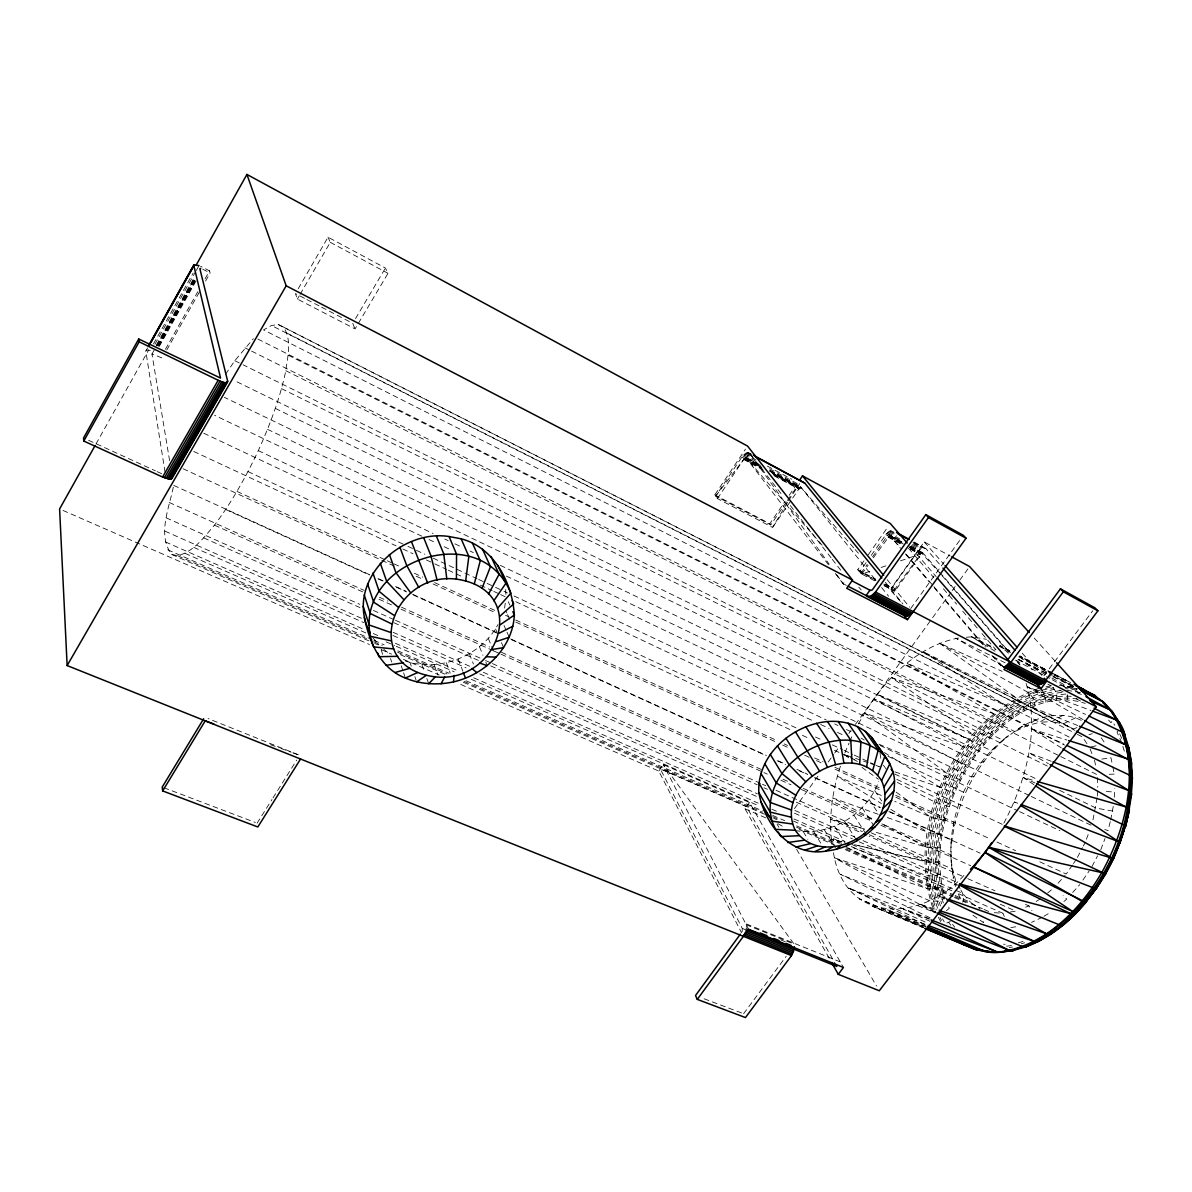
<?xml version="1.0" encoding="UTF-8"?>
<svg xmlns="http://www.w3.org/2000/svg" width="1192" height="1192" viewBox="0 0 1192 1192"><rect width="100%" height="100%" fill="white"/><g stroke="black" fill="none" stroke-linecap="round" stroke-linejoin="round"><path stroke-width="0.75" stroke-dasharray="5 3.75" d="M955.686 886.476C940.235 831.912 962.808 769.272 1008.402 735.777C975.89 762.999 955.448 803.587 951.395 845.664M173.287 487.126C169.16 508.224 156.971 535.417 171.812 554.489L177.623 555.71C193.804 551.747 204.115 537.07 214.471 525.15C231.904 502.085 245.999 476.725 258.306 450.621C269.928 424.918 279.986 398.366 285.827 370.727C287.644 356.512 292.174 339.824 283.383 327.025L278.183 324.522L271.478 325.52L263.536 329.886L1069.522 737.267M833.476 852.742L834.355 857.793L929.909 900.884L938.596 901.212L945.047 897.799C930.803 849.106 947.193 796.122 975.503 755.668C999.552 722.188 1041.808 688.946 1085.256 703.414M1039.484 688.112C954.36 718.582 902.806 827.412 934.379 912.372L935.884 912.848C903.223 826.771 959.605 708.57 1050.793 686.994M169.592 460.604L151.95 353.935L162.246 358.032L161.829 355.663M1045.906 702.118L1045.548 696.59L1042.076 690.093C958.279 719.864 907.544 825.832 936.271 909.839M165.047 472.107L145.796 351.133L146.75 349.956L151.295 350.731M1110.646 819.932L1113.358 805.911M1114.311 797.254L1114.758 788.478M1026.103 683.433C1039.99 730.651 1025.895 781.609 1003.441 823.91M1097.087 797.791L1092.915 820.245M1097.281 796.077L1097.862 790.952M505.244 603.152L504.603 607.905L506.853 612.912M1056.648 700.077L1056.306 692.552L1052.462 686.667M1067.153 699.674L1067.719 693.953M1110.214 821.705L1108.053 830.541L1104.761 829.528M742.214 931.176L742.258 928.389L660.293 768.914L746.535 806.716L835.935 964.864M840.434 766.173C832.314 791.19 828.38 818.144 832.016 844.308M1100.782 849.717L1105.029 838.527M1086.389 839.257L1089.011 832.374M795.049 830.496C829.826 836.888 867.031 814.359 878.742 781.237M844.875 752.837L849.091 743.048M849.792 741.409L852.608 734.883M742.02 931.682L741.484 932.606L658.803 771.075L459.635 683.955M1077.389 857.421L1082.515 847.601M1083.379 845.962L1085.092 842.684M1092.036 866.435L1097.594 855.796M405.265 660.979C439.416 672.452 480.793 656.39 497.928 624.623M858.449 723.917C879.83 684.685 913.608 646.392 959.307 637.839M145.796 351.133L147.599 347.9M95.971 444.005L148.717 349.822M153.5 343.862L193.119 273.132M154.9 344.309L195.413 272.029M196.322 270.42L199.019 265.607M156.42 344.905L193.327 279.092M151.935 354.113L155.541 347.662M156.45 346.053L193.804 279.628M157.031 345.65L194.072 279.628M157.389 345.68L194.415 279.688M157.806 345.784L194.832 279.792M157.985 345.62L194.907 279.852M158.268 345.933L195.294 279.971M158.774 346.127L194.892 281.789M159.311 346.365L197.231 278.824M165.42 349.256L197.842 291.653M205.054 278.839L209.554 270.837L200.524 266.248M166.761 350.016L200.181 290.654M205.605 281.029L210.12 272.998L209.554 270.837M298.194 288.747L328.053 237.193L385.418 268.051L387.996 273.311L355.067 328.918L297.374 299.043L295.407 293.575L305.226 298.671M297.374 299.043L299.207 295.899M300.116 294.32L330.273 242.319L328.053 237.193M355.529 318.577L385.418 268.051M787.539 502.368L772.595 527.415L717.42 498.569L714.798 494.889L745.507 449.116M788.478 500.804L799.743 483.579M257.114 823.151L271.97 799.489M272.968 797.91L296.733 760.064M786.422 501.996L770.732 524.927L715.662 496.11L741.871 457.087L747.533 452.468L749.589 453.258L781.296 493.935M717.42 498.569L745.343 456.998L758.321 463.986M822.093 545.102L746.267 458.19L749.589 453.258L829.17 564.203M225.541 374.243L234.794 360.714L253.375 338.707M769.659 470.11L800.458 486.708L772.595 527.415L769.808 523.69L785.126 501.281M789.223 495.306L797.388 483.356M787.465 500.461L796.882 486.708L772.61 473.641M1072.413 865.049L1066.244 874.034L1039.23 861.563M1073.441 863.559L1076.525 859.059M1082.887 880.068L1089.145 870.979M658.803 771.075L663.288 764.608L749.515 802.529L843.444 967.472M846.424 585.391L843.146 583.693L846.037 579.595M874.6 580.757L860.773 573.531L857.748 569.731L864.051 560.776M868.253 554.816L888.204 526.492M866.077 562.684L859.819 571.549L861.846 574.082L872.38 570.476M871.278 555.308L886.759 533.465L890.752 530.589L893.955 531.319M860.773 573.531L867.18 564.442M872.514 556.888L888.532 534.18L901.465 541.153M861.846 574.082L868.104 565.202M873.334 557.811L889.59 535.744L900.258 547.247M911.165 546.383L922.489 552.492L894.79 591.307L891.676 587.492L924.173 541.898L950.143 555.979M940.786 574.157L921.446 552.909L893.732 590.77L891.661 588.207L917.646 551.747L921.565 548.186L925.812 548.558L941.71 566.677M829.215 958.264L745.045 808.802L749.515 802.529M910.718 608.546L961.199 538.292M794.468 808.638L818.412 775.545M828.202 762.016L833.64 754.491M834.728 752.986L839.093 746.967M848.883 733.438L851.058 730.428M855.409 724.408L931.548 619.169M932.636 617.665L951.127 592.111M952.214 590.606L955.477 586.091M959.828 580.087L969.617 566.558M715.662 496.11L744.002 459.054L746.267 458.19M743.599 1013.721L786.213 956.282M1043.954 675.789L1092.736 610.796M774.502 476.04L798.819 489.122L801.441 487.915L853.889 548.096M1118.26 730.696L1117.023 732.111L1121.18 741.364M1058.094 883.183L1065.082 875.345M1072.666 892.51L1079.758 884.598M963.896 875.464C925.052 919.27 849.404 926.482 834.355 857.793L928.225 888.904L935.467 889.068L942.038 886.312M1047.619 893.061L1054.607 887.101M1063.934 901.495L1066.751 899.111L1063.115 895.505M251.572 351.118L1014.779 731.62C1033.3 717.271 1060.582 709.285 1082.351 720.907M946.418 910.703L949.249 908.349L948.042 905.339M1021.842 726.435L1002.636 740.053L243.138 364.827M995.707 747.473L991.163 750.632L234.541 380.65M1035.699 719.759L1027.266 725.615L1014.779 731.62M257.904 339.079L1027.266 725.615L1039.737 722.218L1049.571 715.96M1036.206 901.42L1042.017 897.844M1042.449 917.214L1031.527 922.399M1043.909 916.335L1051.225 911.88M1063.055 715.245L1051.851 721.622L1039.737 722.218M984.1 761.181L980.643 763.044L224.379 397.338M940.25 874.049L933.604 876.135L926.363 875.598L850.239 846.543M1075.765 717.703L1063.234 723.887L1051.851 721.622L271.478 325.52M946.806 922.966L950.307 921.52M278.183 324.522L1063.234 723.887L1073.515 728.997L1076.957 727.582M1025.627 907.201L1028.919 905.905L1031.959 910.569M939.683 861.175L934.886 862.412L927.465 862.069L854.441 844.711L924.322 860.862L869.087 836.263M881.156 567.466L886.431 565.664M900.481 560.851L919.807 554.22L908.662 548.231M1088.966 734.719L1092.274 733.646M1018.266 942.842L1024.807 940.965M1021.291 943.751L1024.613 942.798M940.309 847.84L928.21 847.676L873.378 831.569M1091.202 746.937L1098.219 745.268M1046.144 686.786L1051.135 685.802L1048.021 683.88M1042.076 690.093L1053.668 687.799M1054.741 689.2C963.315 709.18 906.635 827.457 939.311 913.102M973.864 776.513L971.391 776.946L214.605 415.293M1010.265 912.029L1015.748 911.09L998.732 903.566M1010.861 927.57L1017.998 926.422M1101.84 759.081L1110.974 757.769L1112.434 765.026M1011.501 945.554L1006.644 946.195L1007.121 944.332L1003.56 944.228M1009.222 947.461L1012.5 947.044M942.142 834.221L930.207 832.984L886.863 817.384M966.354 637.258L971.629 636.811L986.514 639.314M1059.271 685.415L1074.826 687.412L1063.845 686.13L1051.165 679.202M1060.418 690.585C967.844 703.489 907.544 829.096 941.144 912.848M1061.849 692.314C971.495 703.831 913.012 823.627 940.473 905.98M1065.886 694.042C974.847 701.596 915.665 821.884 941.65 903.759M1109.186 774.308L1114.252 774.1L1114.371 777.691M945.122 820.483L931.831 817.563L894.805 801.382M1106.37 791.518L1114.878 792.069M994.322 912.685L1002.934 913.281L1004.305 916.514M1063.845 686.13L1065.022 687.277L1075.959 688.559L1078.075 693.372L1081.457 694.385M1076.898 689.974L1066.021 688.693L1065.022 687.277M1066.825 690.302L1081.025 692.627M1071.25 696.322C1025.478 693.52 988.004 729.638 965.371 765.905C941.427 806.284 927.778 857.152 943.349 902.94M1077.866 699.093C1030.35 691.464 989.777 729.295 966.593 766.784C942.961 806.611 929.507 856.795 944.898 901.957M1112.792 811.096L1095.925 808.042L1057.498 789.313M949.219 806.79L934.826 802.097L896.92 782.176M841.895 841.746L831.152 839.257L839.392 843.489M841.895 841.776L831.152 839.257L841.567 843.236M1033.881 784.649L1023.123 777.422L1035.565 780.998M864.468 828.976L830.601 819.127L860.728 832.538M1061.327 747.891L1031.646 729.072L1066.825 740.008M935.333 912.074L920.611 904.43L938.327 910.181M960.514 780.194L947.104 773.25L864.423 713.039L963.33 746.624L975.503 755.668M848.629 757.71L844.174 754.476L861.667 760.466M863.425 761.077L868.67 762.865M870.428 763.476L879.174 766.471M894.924 771.88L940.428 787.48L954.375 793.306M984.175 744.553L977.067 737.267L891.527 677.563L993.443 713.591L1000.148 719.357L1003.366 725.302M947.089 898.753L938.372 895.669L945.077 898.872M878.132 814.255L832.657 797.925L873.185 819.277M270.495 744.672L279.077 747.801M280.805 748.427L291.101 752.197M292.83 752.822L299.699 755.326L208.093 718.567M1083.066 719.596L1027.415 686.86L1091.023 710.492M1017.73 803.214L1014.258 801.918L1017.447 803.751M1051.284 761.286L1028.979 752.867L1048.409 763.685M925.141 924.783L848.555 888.07L929.745 918.764M704.114 998.792L741.886 1013.066M163.945 787.748L255.401 822.495M924.798 924.143L887.072 909.615L925.99 926.214M929.298 919.226L903.327 909.094L930.043 921.312M1077.687 725.511L1031.11 706.841L1074.886 730.383M923.368 927.734L872.276 906.129L923.621 926.735M780.656 939.847L785.796 941.918M742.258 928.389L745.67 929.775M840.286 961.914L745.7 923.681L746.445 927.406M746.117 924.739L794.081 944.124L663.288 764.608L748.576 929.238M972.702 734.54L877.267 694.325L969.022 739.278L873.915 698.84L963.33 746.624M920.611 904.43L935.973 910.897M926.035 926.914L859.328 898.828L923.636 927.138M872.276 906.129L923.293 927.644M878.891 744.166L947.104 773.25M1013.662 717.435L1010.995 711.028L1004.588 704.979L906.888 663.184L993.443 713.591M881.261 795.451L837.231 776.201L881.365 803.527M167.729 549.81L372.232 639.597M373.945 640.342L384.167 644.842M397.8 650.817L448.937 673.271M465.968 680.751L762.522 810.947M772.744 815.432L784.679 820.677M796.599 825.907L835.801 843.116M846.037 847.616L953.406 894.76M955.105 895.505L970.437 902.24L979.958 908.706M177.623 555.71L371.993 640.968M373.692 641.713L382.215 645.453M397.562 652.188L447 673.882M464.06 681.347L762.418 812.229M772.654 816.729L779.464 819.709M796.524 827.188L834.028 843.653M845.962 848.883L953.377 895.997M955.075 896.742L982.357 908.706M984.071 909.466L989.181 911.701M171.812 554.489L372.992 642.667M374.705 643.412L378.117 644.902M400.274 654.617L446.315 674.806M463.36 682.271L765.13 814.553M773.653 818.278L777.065 819.783M799.221 829.498L835.026 845.188M845.262 849.673L952.676 896.757M954.375 897.502L966.31 902.731M62.997 510.444L369.416 644.485M381.336 649.7L391.542 654.155M403.462 659.37L439.207 675.015M745.045 808.802L767.171 818.487M165.42 541.928L364.722 629.763M373.23 633.518L380.054 636.528M395.386 643.278L458.413 671.051M473.731 677.816L758.201 803.184M771.835 809.189L778.644 812.199M793.976 818.949L845.083 841.477M851.893 844.487L962.614 893.285L970.437 902.24M185.013 553.356L367.345 633.578M386.089 641.832L394.612 645.587M396.31 646.332L454.241 671.826M471.287 679.321L759.259 806.045M793.351 821.05L841.06 842.044M851.282 846.543L951.812 890.782M958.636 893.777L1002.934 913.281M193.789 547.381L363.977 622.686M392.898 635.485L466.072 667.863M479.691 673.882L757.084 796.628M794.513 813.197L852.384 838.796M859.194 841.82L956.193 884.732M848.555 888.07L926.661 922.638M164.928 531.14L362.428 618.708M393.077 632.296L469.693 666.268M483.326 672.303L757.442 793.842M794.9 810.441L854.5 836.873M863.008 840.643L956.654 882.154L960.052 888.517M166.209 517.85L359.85 604.374M373.439 610.438L393.822 619.542M395.52 620.302L483.863 659.772M485.561 660.532L490.657 662.812M492.356 663.572L760.734 783.472M762.433 784.232L765.83 785.752M776.022 790.311L864.364 829.766M871.158 832.806L952.691 869.236L956.982 885.731M203.713 537.905L359.924 607.562M393.882 622.716L478.782 660.577M490.672 665.866L757.248 784.753M764.042 787.778L767.439 789.298M796.301 802.171L862.516 831.703M869.311 834.728L966.101 877.893M967.8 878.653L994.962 890.767M1025.522 904.4L1028.919 905.905M1024.271 710.879L1022.17 704.085L1017.417 698.631L939.415 643.144L1002.174 671.349M169.189 502.458L364.171 590.383M379.428 597.252L387.907 601.081M401.466 607.19L489.629 646.958M501.504 652.307L762.597 770.047M782.95 779.21L788.031 781.505M803.289 788.389L872.812 819.738M214.471 525.15L365.393 593.109M378.952 599.218L392.526 605.327M401.004 609.157L492.579 650.4M494.278 651.16L499.359 653.454M501.057 654.214L762.21 771.82M763.908 772.595L767.305 774.115M780.864 780.224L791.041 784.813M801.218 789.387L872.44 821.467M880.918 825.281L970.795 865.764M88.566 440.28L155.407 470.84M157.076 471.6L162.082 473.894M173.749 485.412L370.176 574.931M378.639 578.776L383.72 581.1M395.58 586.494L405.742 591.128M412.507 594.212L495.485 632.028M510.727 638.972L766.426 755.475M778.287 760.883L785.051 763.968M796.912 769.361L807.073 773.995M815.537 777.854L879.89 807.178M890.052 811.812L951.007 839.585L951.171 862.621M225.69 509.491L369.475 574.991M377.939 578.85L383.019 581.16M396.549 587.313L406.695 591.947M413.46 595.032L499.746 634.323M511.577 639.731L765.338 755.326M777.169 760.72L785.632 764.564M799.162 770.732L807.625 774.591M814.389 777.676L880.366 807.729M888.83 811.573L980.182 853.189M183.121 468.769L394.239 566.066M416.202 576.183L422.951 579.297M433.083 583.961L495.574 612.763M515.838 622.105L775.932 741.975M782.697 745.089L787.763 747.414M804.645 755.207L809.711 757.531M816.475 760.645L823.225 763.759M835.041 769.212L882.333 791.011M895.848 797.239L953.272 823.702L953.883 828.112M236.999 491.417L385.627 560.002M387.311 560.776L392.377 563.116M394.075 563.89L399.141 566.23M414.339 573.248L422.773 577.137M434.603 582.59L495.395 610.647M505.542 615.325L508.91 616.89M515.674 620.004L777.452 740.783M784.202 743.897L787.584 745.462M814.598 757.933L823.046 761.822M834.877 767.276L882.154 789.104M895.669 795.332L990.254 838.974M997.004 842.088L1015.584 850.656M1031.646 729.072L1063.622 743.927M1023.123 777.422L1034.88 782.921M193.76 451.47L396.072 545.832M402.822 548.976L412.939 553.699M426.423 559.987L433.173 563.131M434.857 563.92L446.657 569.418M448.341 570.208L463.509 577.286M480.376 585.153L492.177 590.651M493.861 591.441L498.927 593.795M500.61 594.585L505.661 596.939M515.778 601.662L792.278 730.622M802.395 735.33L809.144 738.489M834.43 750.275L858.031 761.286M896.816 779.374L957.519 807.684L958.562 810.426M248.01 471.57L406.293 545.608M407.992 546.383L414.727 549.542M416.41 550.332L424.829 554.265M433.247 558.199L477.023 578.686M478.707 579.461L485.442 582.62M487.126 583.409L493.875 586.553M495.559 587.343L502.294 590.487M503.978 591.277L507.345 592.856M514.08 596.015L796.986 728.327M815.507 736.984L822.242 740.143M832.344 744.866L842.461 749.589M844.145 750.379L852.563 754.312M854.247 755.102L860.982 758.246M862.665 759.036L874.451 764.549M876.135 765.338L879.502 766.918M894.656 774.01L1002.427 824.417M203.757 433.232L422.296 536.4M429.016 539.574L435.75 542.747M444.154 546.711L450.874 549.885M506.347 576.079L813.987 721.324M820.707 724.498L829.125 728.461M837.529 732.424L844.249 735.598M887.951 756.235L965.282 793.082M1027.415 686.86L1085.554 714.44M258.306 450.621L433.068 533.495M444.839 539.067L448.192 540.661M454.912 543.85L461.647 547.039M470.035 551.032L473.403 552.626M500.297 565.366L826.294 719.968M834.698 723.946L838.065 725.541M846.469 729.534L851.505 731.918M880.068 745.477L1017.864 810.813M1019.547 811.618L1059.882 830.735M1002.844 666.537L992.727 655.54M267.53 429.314L1029.53 795.63M1031.199 796.435L1091.634 825.49M930.103 917.84L840.181 874.228L934.379 912.372L834.355 857.793M275.352 408.409L1037.442 779.553M995.022 651.219L971.629 636.811L993.353 647.405M1018.4 659.638L1046.799 673.495M1053.475 676.758L1073.515 686.532L1054.175 676.043M234.794 360.714L241.469 364.007M281.521 388.667L1047.783 766.277M1016.061 697.797L922.981 651.592L1004.588 704.979M285.827 370.727L1059.047 755.713M1060.716 756.548L1097.37 774.8L1097.757 787.361M1018.132 659.206L1051.195 675.745M1052.849 676.564L1077.642 688.976M1005.109 662.797L955.79 638.137L1003.157 666.432M1047.842 684.148L1051.135 685.802M244.911 347.796L249.903 350.284M288.181 355.186L1064.605 745.089M891.527 677.563L984.175 724.259L989.762 728.938L993.502 734.391M286.87 333.06L1075.72 733.512M1077.374 734.361L1082.366 736.88L1088.445 745.849M283.383 327.025L1073.515 728.997M202.64 269.168L210.12 272.998M847.631 847.721L926.735 888.383M999.716 646.138L1009.624 651.264M1052.566 673.45L1019.533 656.375L1052 673.987M1054.205 674.299L1069.075 681.973M864.423 713.039L956.178 760.287L967.591 767.588M306.865 299.52L319.963 306.314M321.602 307.178L349.45 321.616M875.747 579.878L859.819 571.549L875.971 580.698M883.704 584.05L891.661 588.207M1009.833 650.862L999.954 645.692L1008.953 653.633M1069.12 681.899L1019.711 656.047L1052.536 673.152M1009.818 650.847L999.954 645.692L1009.713 650.996M1054.19 674.016L1070.61 682.599M884.166 585.764L894.79 591.307M714.798 494.889L769.808 523.69M857.748 569.731L875.524 579.029M885.209 584.11L891.676 587.492M1059.852 690.198L1063.1 691.911M1076.123 698.736L1081.01 701.298M844.174 754.476L852.414 758.797M854.068 759.662L857.361 761.405M925.067 846.603L881.29 823.538L950.799 854.902L953.257 878.504M971.629 636.811L995.976 649.789M1015.465 660.174L1049.541 678.337M744.315 458.682L762.15 468.292M773.504 474.401L799.43 488.362M888.576 536.37L902.91 544.073M910.867 548.365L920.433 553.505M744.002 459.054L761.822 468.65M773.176 474.759L799.117 488.72M888.263 536.698L901.003 543.552M910.554 548.692L920.105 553.848M743.689 459.456L763.148 469.931M887.951 537.085L900.69 543.939M330.273 242.319L387.996 273.311M746.639 452.692L751.496 455.329M890.752 530.589L893.94 532.317M913.027 542.628L922.563 547.784M745.685 453.169L752.167 456.67M889.753 531.006L896.116 534.433M913.608 543.88L921.565 548.186M744.702 453.869L756.041 459.993M767.365 466.102L791.652 479.214M888.74 531.632L896.697 535.923M912.58 544.506L920.537 548.797M743.719 454.778L755.058 460.887M769.615 468.739L798.744 484.459M887.727 532.466L902.031 540.17M911.582 545.325L919.524 549.616M742.765 455.851L760.57 465.446M770.27 470.676L797.776 485.502M886.759 533.465L901.063 541.183M910.599 546.323L918.555 550.6M745.849 457.922L760.69 465.893M770.181 471.034L801.247 487.737M890.201 535.715L901.599 541.824M910.897 546.875L922.31 552.984M745.581 457.922L760.183 465.789M769.913 471.034L801.441 487.915M889.903 535.685L903.402 542.867M909.779 546.294L922.519 553.163M745.283 457.996L759.885 465.863M769.615 471.108L800.428 487.707M889.59 535.744L900.735 541.749M910.301 546.904L921.446 552.909M744.97 458.16L761.181 466.892M772.535 473L800.1 487.856M889.262 535.878L903.596 543.597M909.958 547.024L921.103 553.028M744.642 458.384L760.854 467.115M772.207 473.224L799.772 488.079M888.919 536.087L903.253 543.805M909.615 547.232L920.76 553.237M741.871 457.087L761.286 467.532M885.865 534.627L903.342 544.044M909.705 547.456L917.646 551.747M748.338 452.483L751.571 454.241M914.026 541.987L925.812 548.558M747.533 452.468L750.766 454.212M913.981 542.464L923.517 547.62M999.403 646.317L1010.682 652.426M1018.728 656.807L1052.566 675.164M1053.624 674.866L1073.143 685.475M1017.998 659.429L1050.346 677.145M1051.97 678.024L1081.084 693.967M939.415 643.144L1029.098 692.984L1033.538 698.631L1035.073 705.753M777.84 823.657L784.291 827.278M884.047 585.272L893.732 590.77M890.826 809.383L927.093 831.822M861.086 738.086L864.2 740.023M884.419 752.614L940.428 787.48M972.925 915.262L983.489 922.548L982.595 919.092M862.01 767.395L878.355 779.24M896.19 792.159L930.356 816.937M383.75 649.223L388.771 653.305M1034.209 638.018L1055.322 661.381M1108.59 720.102L1110.974 722.725L1112.106 721.16L1114.744 725.243M924.173 541.898L943.781 564.144M1022.244 653.186L1041.853 675.432M1019.994 655.928L1032.227 669.859M858.776 587.164L861.235 589.966M922.489 552.492L938.372 570.73M939.594 572.145L1009.252 652.128M1016.597 660.562L1020.263 664.763M942.008 575.557L1008.968 652.516M1017.506 662.305L1019.935 665.106M855.111 549.497L859.983 555.1M885.596 584.482L902.672 604.076M910.807 547.262L936.137 576.585M908.423 548.141L933.753 577.569M943.408 588.774L956.684 604.195M962.719 611.198L977.187 628.02M982.014 633.622L995.29 649.044M906.263 554.28L932.68 585.212M933.887 586.628L985.516 647.107M888.532 534.18L900.556 548.275M905.369 553.908L929.417 582.098M934.23 587.745L983.534 645.543M991.953 655.406L1002.785 668.086M372.843 637.645L378.803 644.753M887.191 579.699L909.556 607.101M885.358 582.337L902.88 603.927M800.458 486.708L875.822 580.355M881.633 587.567L888.606 596.238M796.882 486.708L798.819 489.122M790.356 505.572L831.137 557.886M832.269 559.331L842.461 572.413M952.557 924.381L954.792 927.242M948.594 922.355L950.858 925.26M745.343 456.998L828.5 564.725M835.264 573.486L844.919 586.002M836.695 574.708L843.146 583.693M883.451 765.189L887.474 771.001M1101.214 737.818L1105.222 743.614M874.749 790.609L881.693 800.935M869.147 799.549L877.997 812.884M862.114 807.803L873.796 825.669M853.844 815.119L866.361 834.579M844.577 821.303L856.959 840.837M834.609 826.175L845.903 844.279M824.193 829.572L835.354 847.736M813.659 831.435L821.005 843.563M803.289 831.658L807.833 839.272M796.599 849.3L876.478 985.933M777.095 824.268L778.868 827.308M942.574 918.928L944.198 921.848M939.996 917.497L941.62 920.433M938.327 917.274L941.606 923.159M960.916 890.096L962.614 893.285L963.777 901.822M958.457 894.402L962.585 902.15M508.328 601.781L509.833 605.104M1119.66 733.81L1121.776 738.504M507.598 614.58L509.833 619.587M504.022 625.472L506.242 630.508M506.987 632.192L509.207 637.243M495.574 629.033L497.034 632.416M501.415 642.577L503.605 647.658M488.303 638.45L494.769 653.797M352.728 323.315L355.067 328.918M479.467 646.749L482.983 655.317M485.8 662.186L487.2 665.613M469.32 653.678L473.447 664.033M1090.084 748.948L1091.991 753.731M458.16 659.057L462.868 671.2M446.315 662.722L450.233 673.167M434.112 664.57L437.926 675.044M421.893 664.54L424.382 671.528M426.855 678.531L428.718 683.776M410.048 662.603L411.255 666.105M414.876 676.609L416.082 680.111M401.242 665.821L403 671.066M403.596 672.824L405.355 678.069M390.499 658.535L391.647 662.022M381.127 649.655L382.811 654.87M1122.894 746.341L1124.92 753.21M1112.792 766.843L1114.252 774.1M1094.524 760.109L1095.791 766.635M880.024 753.269L880.873 758.678M505.646 589.474L505.974 594.972"/><path stroke-width="1.5" d="M456.432 579.133C391.214 570.968 359.388 667.192 435.318 676.877C499.359 683.999 530.962 589.802 456.432 579.133L456.551 554.191L449.056 536.534C398.992 528.622 343.549 583.842 370.19 632.788M172.333 477.143L171.32 478.841L169.175 479.02L162.574 477.023L83.798 441.055L83.559 437.986L138.719 339.005L220.55 378.087L193.715 265.041L199.019 265.607M758.812 792.531C756.95 755.147 792.084 724.781 827.457 721.562C843.623 720.236 860.922 724.989 871.829 737.535C880.486 751.332 894.03 763.789 894.522 781.162C894.864 818.01 860.505 847.318 825.594 851.163C790.207 857.197 764.43 823.97 758.812 792.531L770.181 812.08L771.939 821.124L775.545 829.364L795.213 830.258C824.357 872.499 901.942 826.876 881.558 780.656C853.114 736.507 772.878 783.636 795.213 830.258M1124.935 738.876C1125.918 727.999 1115.623 718.18 1110.199 709.896L1085.942 696.62M927.033 928.106C954.136 935.109 979.452 958.591 1008.924 950.277C1022.393 947.253 1034.984 941.322 1046.546 933.828C1069.522 918.168 1087.819 896.503 1101.751 872.589C1128.496 824.372 1143.471 758.648 1110.199 709.896L1089.965 700.807M1130.299 795.72L1131.268 791.682M1131.119 795.079L1132.4 777.899L1130.657 760.854L1076.51 731.247M859.685 764.296L860.922 741.767L848.138 723.157M740.381 934.111L695.517 995.543L697.29 999.388L745.462 1017.566L791.488 955.597L794.453 946.776M1084.66 720.534L1127.274 745.685L1129.107 750.17L1123.386 732.603L1088.877 716.019M1124.414 827.099L1125.546 826.592L1129.405 809.785L1128.466 808.429L1050.033 764.593M1131.193 768.78L1131.551 762.94L1128.899 747.742M364.29 617.382C369.371 641.922 380.218 668.354 405.355 678.069C420.553 684.372 437.509 685.37 453.511 681.869L454.122 675.447M1131.819 779.747L1132.4 777.899M1129.405 809.785L1125.546 826.592M465.685 580.802L468.843 556.455L461.155 538.814L449.056 536.534M1131.581 794.364L1129.807 791.205L1062.891 748.874M453.511 681.869C484.757 674.806 512.679 648.105 514.348 615.042C512.411 583.171 494.263 547.426 461.155 538.814M1128.094 811.305L1131.417 792.799L1131.506 776.052L1066.989 745.492M1131.685 793.604L1128.884 810.888M939.4 912.327L1024.226 947.327C1049.02 938.819 1069.894 921.565 1086.582 901.614L1086.493 900.109L1091.932 892.897M866.659 766.754L870.19 745.075L857.286 726.464M1124.831 825.341L1126.053 820.081M1129.107 809.13C1121.955 848.674 1102.645 885.879 1074.394 914.487L1070.759 913.698L973.044 866.703L970.422 869.206M474.297 583.931L480.257 560.672L472.39 543.001M872.753 770.39L878.251 749.947L865.258 731.307M1074.394 914.487L1075.899 911.835M1119.869 841.09L1123.847 828.842M1036.563 783.71L1125.248 825.669C1117.276 853.517 1103.777 879.726 1085.495 902.21L984.994 852.429L973.044 866.703L1072.726 911.522L984.994 852.429L991.744 842.655M1119.973 842.863L1125.248 825.669M877.759 775.068L884.881 756.22C844.875 715.781 767.052 757.829 770.181 812.08L791.25 817.22M482 588.401L490.448 566.662L482.447 548.961M743.391 936.331L745.596 932.04L793.678 951.365M1064.56 923.279L1062.653 925.26L1058.883 924.619L959.471 884.375M1117.142 847.974L1119.303 842.833M1021.216 804.526L1119.899 842.163L1113.641 858.612L1105.535 873.974L1004.349 826.279M881.558 780.656L889.888 763.67L871.829 737.535M948.832 899.364L1047.977 934.319L1050.465 934.364L1052.745 932.099L1046.725 935.646M1106.832 869.802L1108.545 866.495M441.115 683.776L444.72 676.877M488.556 594.078L499.105 574.261L490.985 556.47M83.798 441.055L139.151 341.806L138.719 339.005M148.553 345.74L193.998 264.713M149.417 344.667L193.7 265.533M151.25 341.895L193.64 266.159M95.062 445.629L59.6 508.954L67.139 665.553L791.488 955.597M196.01 265.384L246.923 174.434L747.548 446.061L852.503 580.072L846.707 588.297L907.455 619.661L966.042 538.233L963.345 535.312L925.841 514.646L872.365 589.802L870.488 590.517L851.922 580.787M162.574 477.023L218.151 380.278C220.58 381.053 226.525 384.837 227.657 381.127L199.854 268.692L200.748 268.423M164.392 477.783L219.969 381.112M166.135 478.379L221.712 381.783M167.744 478.797L223.306 382.289M169.175 479.02L224.707 382.587M170.381 479.02L225.869 382.692M171.32 478.841L227.657 381.127M171.961 478.454L227.672 381.798M67.139 665.553L286.184 285.797L246.923 174.434M203.668 718.761L162.216 787.092L162.663 790.922L257.83 826.98L300.548 759.006M162.663 790.922L205.218 720.832L213.8 723.976M884.032 786.958L893.121 772.073L891.109 769.183M1100.216 880.888L1096.282 887.131L1096.655 888.278L1085.495 902.21M1102.168 877.774L1105.118 873.095L1105.729 873.87L1096.357 888.547L1094.897 888.442L988.764 847.333L1081.993 901.256M799.43 480.361L802.499 475.876L890.305 523.512L907.187 543.06M493.786 600.783L505.989 583.186L497.779 565.321M1028.607 944.466L1024.226 947.327M846.841 845.784L849.017 842.684M869.966 590.159L866.122 595.568L866.837 596.253L905.339 616.115L909.839 615.027L913.236 611.63M866.837 596.253L870.965 596.209L875.539 592.037L928.464 517.537L925.841 514.646M697.29 999.388L748.576 929.238L843.444 967.472L838.274 974.326L879.294 990.761L1096.297 706.752L1056.559 662.767M1035.759 683.299C1038.873 686.443 1043.596 683.329 1045.622 680.409L1097.892 610.84L1094.956 607.846L1060.448 588.833L1007.836 659.668M937.344 577.971L1009.728 661.769L1003.977 669.502L1041.033 688.618L1046.755 681.005L1044.311 678.218M1039.752 684.551L1005.05 666.611L1010.905 662.365L1063.324 591.813L1060.448 588.833M885.105 793.812L894.522 781.162M497.526 608.278L510.891 593.169C478.707 514.139 342.819 566.766 373.573 646.913L393.747 648.94M884.762 800.979L894.045 790.668M428.718 683.776L435.318 676.877M1061.565 925.335C1111.168 882.095 1140.893 812.348 1128.258 746.654M1062.653 925.26L1075.929 912.848M1075.691 913.653L1064.173 924.217L1050.465 934.364M883.019 808.251L891.72 800.309M499.686 616.368L513.707 603.897L512.202 600.604M836.277 849.255L841.016 845.322M1015.673 949.085L1013.23 950.59L998.285 952.304L928.225 925.454M1063.085 924.381L1049.288 934.498L1036.787 941.859L1035.416 941.71L940.101 910.763M879.934 815.403L887.638 809.785M500.208 624.772L514.348 615.042L512.843 611.72M416.678 681.854L426.2 675.402M825.594 851.163L832.925 846.767M1040.705 939.192L1043.715 937.419M1038.023 941.665L1052.223 933.142M875.628 822.257L881.931 818.815M499.09 633.265L512.828 626.262M405.355 678.069L417.647 672.526M815.104 851.431L824.983 846.961M924.992 928.359L974.326 949.16C983.34 951.156 993.487 954.166 1002.621 951.544M1022.825 947.208C1104.075 911.746 1154.094 804.034 1118.081 720.907L1094.018 708.122M1025.552 947.089L1040.02 940.309L1027.772 945.643L1010.384 950.739L931.027 919.896M496.364 641.579L509.207 637.243M805.092 850.045L817.414 845.918M870.205 828.574L874.764 827.159M395.088 672.497L409.899 668.295M1011.829 950.843L1026.744 946.537M795.869 847.05L810.456 843.638M989.762 951.752L974.326 949.16M492.132 649.476L503.605 647.658M978.96 949.488L975.816 949.607L925.067 928.464M386.193 665.315L403.194 662.856M787.703 842.521L804.317 840.196M1004.32 951.32L1009.415 950.665M1013.23 950.59L998.285 952.304M799.176 835.696L780.864 836.575L778.227 832.016M397.755 656.33L378.937 656.703L377.834 653.246M1001.235 952.14L985.233 951.469L927.689 926.929M486.53 656.717L496.2 657.194M928.717 929.373L975.712 949.026M792.531 824.03L771.939 821.124L760.6 801.501M863.827 834.191L866.361 834.579M370.265 636.245L391.319 640.894M988.764 847.333L1101.751 872.589M959.634 883.942L1070.759 913.698M1037.338 781.505L1126.172 806.984M1004.424 825.996L1113.641 858.612L1112.836 858.255M1078.73 688.097L1094.912 695.487L1096.819 698.005M1080.026 688.961L1086.344 691.688M1068.598 740.56L1128.407 759.155M479.705 663.11L487.2 665.613M390.529 632.416L369.162 624.995L363.173 606.266M791.399 810.009L770.315 802.499L758.917 783.04M1092.736 711.132L1116.8 720.072M1052.998 761.941L1128.511 790.46M1079.416 726.196L1125.993 744.866M744.985 933.574L793.082 952.87M744.24 935.02L792.337 954.3M760.153 932.934L767.022 935.705M773.876 938.476L779.032 940.548M785.886 943.319L791.026 945.39M746.341 928.911L794.379 948.266M793.663 949.085L836.844 966.474M746.043 930.475L794.11 949.815M931.712 922.072L996.81 951.857M905.339 616.115L903.715 615.012L907.455 619.661M946.761 899.662L1033.986 941.233M792.978 802.633L772.371 792.68L760.913 773.325M139.151 341.806L218.151 380.278M391.438 623.788L370.295 613.522L364.275 594.942M1080.935 690.63L1102.421 701.388L1106.027 706.245M1087.953 692.507L1095.984 696.635M1075.676 685.385L1085.227 690.526M848.078 586.24L906.352 616.264M1003.902 666.701L1038.59 684.64M1003.56 666.939L1037.517 684.446M874.481 593.378L912.178 612.956M1009.847 663.646L1044.564 681.66M873.334 594.555L911.031 614.103M1008.685 664.734L1043.402 682.733M872.157 595.493L909.839 615.027M1007.478 665.613L1042.195 683.582M870.965 596.209L908.647 615.713M1006.257 666.239L1040.959 684.208M869.802 596.641L907.47 616.13M936.957 912.923L1008.924 950.277M286.184 285.797L852.503 580.072M875.539 592.037L1009.728 661.769M1010.905 662.365L1045.622 680.409M1046.755 681.005L1096.297 706.752M1075.706 685.34L1083.93 689.661M1073.903 684.312L1094.912 695.487M951.767 556.858L969.617 566.558L1029.232 632.52M753.195 455.106L804.749 483.088L881.856 578.031M896.503 532.511L909.243 539.41M755.639 456.849L804.749 483.088M898.068 533.867L907.619 539.022M1079.654 689.006L1102.421 701.388L1112.136 711.937M928.464 517.537L966.042 538.233M1063.324 591.813L1097.892 610.84M959.277 884.792L1046.546 933.828M1020.635 805.568L1109.946 856.824M795.958 795.317L776.29 782.95L764.742 763.685M962.704 943.528L965.743 945.479M959.679 942.097L964.253 945.033M394.016 615.281L373.677 602.198L367.568 583.752M1035.416 785.692L1116.815 840.449M1093.63 694.608L1104.761 703.369M1102.63 702.475L1105.535 704.71M800.264 788.299L781.952 773.593L770.315 754.432M398.188 607.145L379.175 591.351L372.977 573.069M471.883 668.459L476.889 672.66M805.747 781.788L789.223 764.906L777.452 745.864M403.85 599.65L386.67 581.368L380.322 563.22M1111.48 710.76L1119.78 723.216L1120.167 726.092M1103.717 702.252L1112.508 711.847L1120.137 724.602M945.003 565.544L1017.342 647.614M942.932 568.077L1015.107 650.34M1036.146 683.016L1041.033 688.618M802.499 475.876L883.674 575.378M812.229 775.992L797.835 757.188L785.93 738.235M764.176 809.681L769.436 816.833M410.793 593.02L395.893 572.547L389.397 554.533M838.095 721.503L850.76 740.128L852.027 763.103M827.457 721.562L839.987 740.217L843.921 763.193M816.594 723.335L828.962 742.05L835.637 764.593M805.822 726.792L818.04 745.566L827.427 767.246M795.481 731.813L819.545 771.09M1124.369 733.631L1129.182 748.934M831.942 963.076L838.274 974.326M418.839 587.492L406.576 565.187L399.901 547.277M1119.079 721.98L1125.352 736.09M1120.897 727.716L1125.322 737.461M463.271 672.616L465.55 678.129M436.481 536.266L443.767 553.937L446.806 578.984M423.83 538.009L430.908 555.725L437.136 580.37M427.719 583.231L411.493 541.719M502.637 575.2L504.022 580.489M1131.283 761.867L1132.296 778.838M1129.405 751.899L1131.461 764.027M856.705 838.944L856.959 840.837"/></g></svg>
